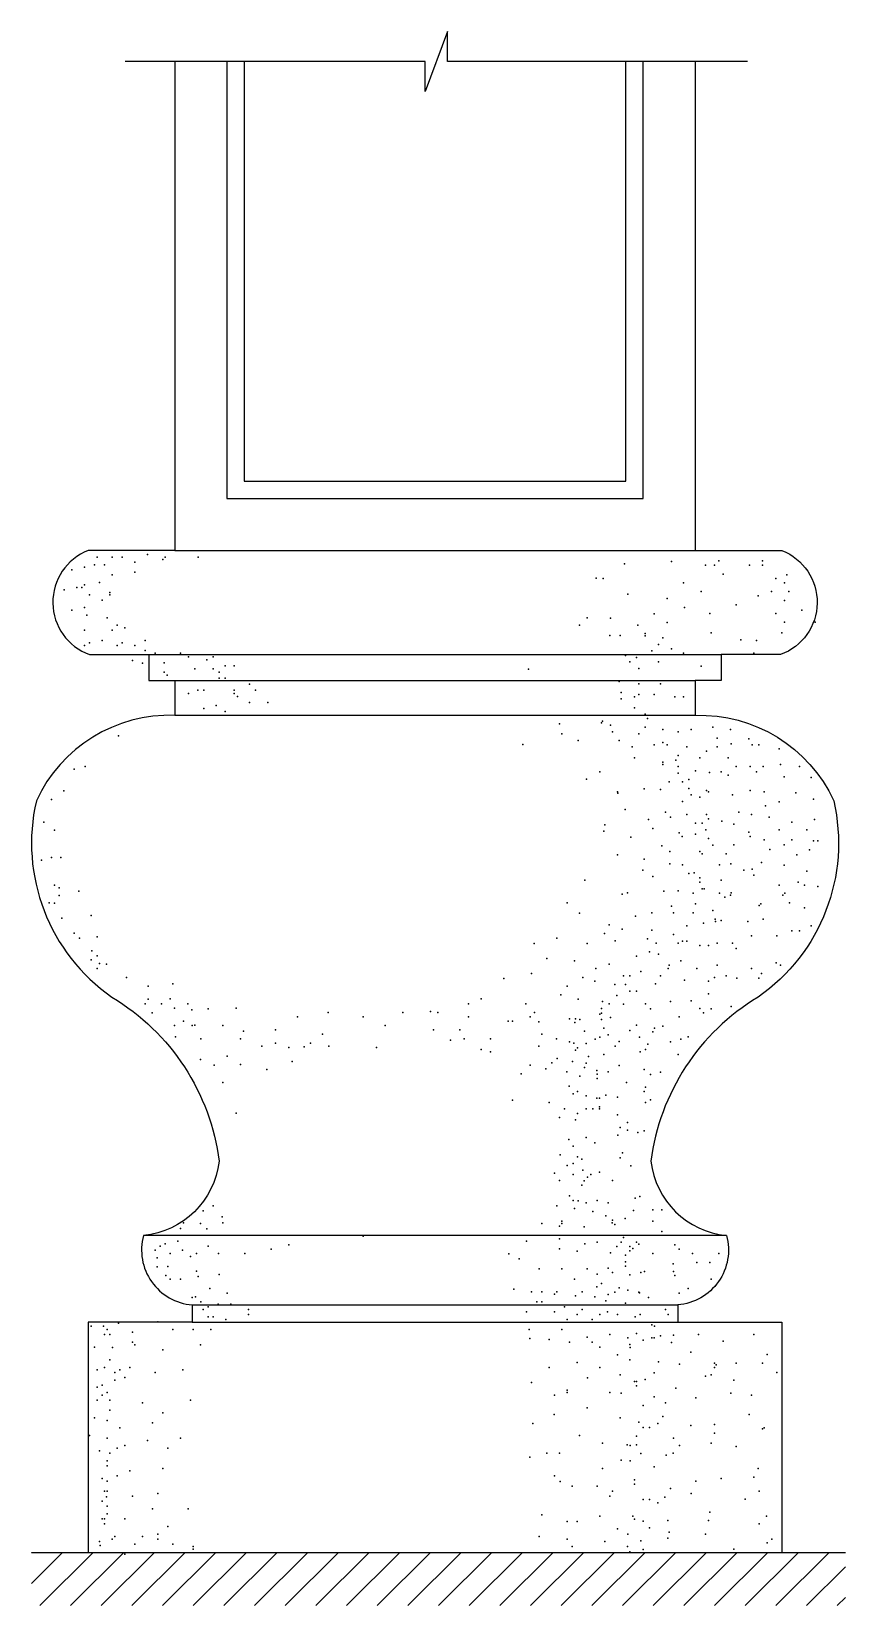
# Model space of a CAD drawing. Extents: x 281 to 750, y 1984 to 2892.
import ezdxf

# ---------------------------------------------------------------- set-up
doc = ezdxf.new("R2010")
doc.units = 0
doc.header["$LTSCALE"] = 100
doc.header["$MEASUREMENT"] = 0
for name, color, linetype in [('2', 2, 'CONTINUOUS'), ('3', 3, 'CONTINUOUS'), ('4', 4, 'CONTINUOUS'), ('7', 7, 'CONTINUOUS')]:
    doc.layers.add(name, color=color, linetype=linetype)

msp = doc.modelspace()

# ---------------------------------------------------------------- hatches: boundary and pattern name
at = {"layer": '3'}
h = msp.add_hatch(dxfattribs=at)
h.set_pattern_fill('ANSI31', color=256, scale=100, style=0)
h.set_pattern_definition([(45, (370.694, -511.788), (-8.838835, 8.838835), [])])
h.paths.add_polyline_path([(749.75, 2014.49), (280.51, 2014.49), (280.51, 1983.87), (749.75, 1983.87)])

# ---------------------------------------------------------------- linework, layer by layer
at = {"layer": '2'}
msp.add_line((280.51, 2014.49), (749.75, 2014.49), dxfattribs=at)
at = {"layer": '3'}
for p, q in [((348.13, 2532.21), (678.13, 2532.21)), ((363.13, 2517.21), (663.13, 2517.21)), ((373.13, 2157.21), (653.13, 2157.21))]:
    msp.add_line(p, q, dxfattribs=at)
for points in [[(693.28, 2874.23), (520.26, 2874.23), (520.26, 2891.52), (507.51, 2856.94), (507.51, 2874.23), (334.48, 2874.23)], [(403.13, 2874.23), (403.13, 2632.21), (623.13, 2632.21), (623.13, 2874.23)]]:
    msp.add_lwpolyline(points, dxfattribs=at)
for p in [(318.3, 2588.42), (327.04, 2588.42), (332.87, 2588.42), (347.43, 2589.88), (356.17, 2586.96), (357.63, 2588.42), (376.56, 2588.42), (303.74, 2581.14), (311.02, 2582.6), (316.84, 2584.05), (322.67, 2584.05), (327.04, 2578.23), (340.15, 2585.51), (340.15, 2579.69), (622.44, 2584.59), (649.42, 2585.86), (669.09, 2583.69), (674.15, 2583.69), (676.68, 2586.22), (679.2, 2578.64), (694.38, 2583.69), (701.97, 2586.22), (701.97, 2583.69), (715.93, 2578.23), (299.37, 2569.5), (306.65, 2570.95), (309.56, 2570.95), (311.02, 2572.41), (319.76, 2573.86), (605.94, 2576.29), (610.13, 2576.07), (656.44, 2573.58), (709.56, 2576.11), (714.62, 2573.58), (313.93, 2566.59), (321.21, 2563.67), (325.58, 2568.04), (325.58, 2566.59), (624.25, 2567), (646.91, 2564.48), (666.56, 2568.53), (666.56, 2568.53), (686.79, 2560.94), (699.44, 2566), (707.03, 2568.53), (714.62, 2563.47), (717.15, 2568.53), (717.15, 2568.53), (303.74, 2557.85), (311.02, 2559.31), (312.47, 2554.94), (324.13, 2553.49), (600.87, 2553.49), (614.19, 2553.16), (639.36, 2555.68), (646.91, 2550.65), (656.97, 2559.45), (671.62, 2555.89), (709.56, 2555.89), (714.62, 2550.83), (724.67, 2557.85), (732.32, 2550.83), (311.02, 2546.21), (327.04, 2546.21), (329.95, 2549.12), (334.32, 2547.66), (596.5, 2549.12), (613.98, 2543.3), (619.8, 2543.3), (630, 2549.12), (634.32, 2544.36), (634.32, 2543.1), (644.39, 2541.84), (672.24, 2544.75), (713.02, 2544.75), (311.02, 2537.47), (313.93, 2538.93), (321.21, 2540.39), (329.95, 2537.47), (332.87, 2538.93), (340.15, 2537.47), (345.97, 2540.39), (345.97, 2534.56), (351.8, 2533.11), (366.37, 2533.11), (638.1, 2534.3), (641.87, 2538.07), (649.42, 2535.56), (656.44, 2533.13), (689.32, 2540.72), (689.32, 2540.72), (696.91, 2533.13), (698.45, 2540.39), (338.69, 2528.74), (344.52, 2527.29), (357.06, 2527.42), (371.1, 2530.93), (374.61, 2523.91), (381.64, 2529.17), (385.15, 2530.93), (385.15, 2523.91), (392.17, 2525.66), (397.44, 2525.66), (567.07, 2523.88), (623, 2531.78), (625.51, 2528.01), (629.29, 2530.53), (630.55, 2524.24), (641.87, 2528.01), (666.56, 2525.55), (357.06, 2522.15), (358.81, 2520.4), (388.66, 2522.15), (388.66, 2518.64), (392.17, 2518.64), (406.22, 2515.14), (619.22, 2516.69), (630.55, 2515.43), (643.13, 2515.43), (371.1, 2509.87), (376.37, 2511.63), (379.88, 2511.63), (397.44, 2511.63), (397.44, 2509.87), (399.2, 2508.12), (409.73, 2511.63), (620.48, 2510.4), (620.48, 2506.63), (628.03, 2507.89), (630.55, 2509.14), (639.36, 2509.14), (651.38, 2507.86), (656.44, 2507.86), (379.88, 2501.1), (386.9, 2502.85), (392.17, 2499.34), (406.22, 2504.61), (416.75, 2504.61), (628.03, 2501.6), (634.32, 2497.83), (584.85, 2492.35), (609.15, 2492.8), (609.61, 2493.81), (614.19, 2491.54), (615.44, 2487.76), (634.32, 2490.28), (635.58, 2495.31), (644.39, 2489.02), (653.2, 2487.76), (660.75, 2489.02), (673.33, 2490.28), (683.4, 2489.02), (330.72, 2485.31), (563.73, 2480.45), (586.3, 2486.53), (595.73, 2482.58), (619.22, 2482.73), (626.77, 2478.96), (630.55, 2486.51), (639.36, 2480.22), (644.39, 2481.48), (646.91, 2480.22), (658.23, 2478.96), (675.85, 2483.99), (675.85, 2478.96), (683.89, 2480.71), (694.08, 2483.62), (695.99, 2480.22), (699.76, 2480.22), (628.03, 2472.67), (644.39, 2470.16), (644.39, 2468.9), (651.94, 2471.42), (653.2, 2473.93), (665.78, 2472.67), (669.56, 2476.45), (682.14, 2472.67), (711.56, 2477.8), (712.35, 2468.9), (305.19, 2466.15), (311.4, 2467.76), (600.5, 2460.41), (608.15, 2464.69), (653.2, 2467.64), (653.2, 2463.87), (659.49, 2460.1), (663.27, 2465.13), (671.35, 2464.25), (678.06, 2464.69), (682.14, 2462.61), (686.8, 2467.61), (694.73, 2467.64), (698.45, 2464.69), (702.28, 2467.64), (714.48, 2461.78), (723.21, 2467.61), (729.97, 2461.35), (299.11, 2453.72), (618.35, 2453.05), (618.5, 2452.24), (633.67, 2454.77), (643.11, 2454.51), (648.16, 2458.84), (655.72, 2458.84), (659.49, 2455.07), (660.75, 2451.29), (669.56, 2453.81), (670.78, 2453.05), (684.66, 2451.29), (694.73, 2453.81), (702.82, 2453.05), (721.16, 2452.55), (292.08, 2448.68), (622.71, 2442.86), (655.72, 2447.52), (665.78, 2450.03), (703.54, 2445), (711.56, 2447.23), (731.22, 2448.78), (287.71, 2435.58), (611.06, 2434.13), (636.2, 2437.07), (646.02, 2441.41), (648.93, 2438.49), (658.23, 2439.97), (663.27, 2434.94), (663.27, 2434.94), (667.04, 2434.94), (669.56, 2439.97), (670.82, 2437.46), (678.37, 2436.2), (685.39, 2434.42), (688.26, 2441.41), (695.54, 2439.95), (705.74, 2438.49), (718.85, 2435.58), (731.95, 2437.04), (293.85, 2430.91), (610.53, 2430.34), (626.08, 2426.96), (638.73, 2432.02), (653.91, 2429.49), (655.55, 2427.4), (663.27, 2428.65), (669.32, 2431.22), (670.82, 2426.14), (694.08, 2429.76), (694.73, 2427.4), (702.82, 2425.39), (711.56, 2431.22), (718.85, 2425.39), (727.45, 2431.17), (731.22, 2424.88), (733.74, 2424.88), (292.08, 2415.2), (297.36, 2415.12), (618.35, 2416.66), (643.79, 2421.91), (648.52, 2418.63), (665.78, 2418.59), (667.04, 2417.34), (673.33, 2422.37), (680.88, 2417.34), (685.35, 2422.48), (706.05, 2419.85), (714.48, 2422.48), (721.76, 2416.66), (729.04, 2419.57), (286.26, 2413.75), (632.91, 2407.93), (633.67, 2414.32), (648.52, 2411.61), (655.72, 2411.05), (659.49, 2406.02), (662.57, 2406.34), (677.11, 2411.05), (683.64, 2411.61), (691.17, 2407.93), (695.99, 2408.53), (701.37, 2412.29), (714.48, 2410.84), (727.45, 2407.27), (293.85, 2399.33), (296.45, 2397.74), (599.41, 2402.1), (638.73, 2404.21), (665.78, 2403.5), (665.78, 2400.99), (667.04, 2397.21), (668.3, 2397.21), (678.06, 2402.1), (697, 2405.02), (711.56, 2399.19), (722.41, 2400.99), (726.13, 2399.19), (733.74, 2398.47), (290.63, 2389), (293.85, 2388.8), (296.45, 2393.37), (307.89, 2395.82), (589.21, 2389), (621.03, 2394.1), (624.17, 2394.83), (645.01, 2395.82), (649.42, 2387.15), (653.2, 2395.96), (662.01, 2394.7), (663.27, 2388.41), (677.11, 2394.7), (680.13, 2392.31), (683.4, 2393.44), (683.89, 2394.83), (699.91, 2387.55), (701.02, 2388.41), (713.61, 2393.44), (714.86, 2394.7), (717.39, 2389), (297.91, 2380.27), (314.92, 2381.78), (596.5, 2383.18), (628.61, 2381.46), (638.1, 2383.38), (650.68, 2383.38), (662.01, 2383.38), (673.33, 2384.64), (674.59, 2379.61), (674.86, 2378.27), (678.06, 2378.82), (693.47, 2378.35), (702.28, 2379.61), (726.13, 2386.09), (305.19, 2371.54), (318.43, 2369.5), (610.91, 2371.35), (613.44, 2376.41), (621.03, 2373.88), (638.1, 2373.32), (650.68, 2370.8), (658.23, 2375.83), (667.87, 2377.36), (695.54, 2370.08), (710.11, 2370.08), (718.85, 2372.99), (723.21, 2372.99), (729.97, 2375.83), (308.11, 2368.63), (315.39, 2361.35), (570.28, 2365.71), (583.39, 2368.63), (600.87, 2365.71), (616.89, 2367.17), (635.58, 2368.29), (636.84, 2360.74), (640.61, 2365.77), (653.2, 2365.77), (655.72, 2367.03), (658.23, 2367.03), (665.78, 2364.51), (670.82, 2364.51), (675.85, 2365.77), (684.66, 2365.77), (686.8, 2362.8), (314.95, 2356.18), (318.3, 2358.44), (318.3, 2351.16), (319.76, 2354.07), (323.7, 2353.7), (577.56, 2356.98), (593.58, 2355.53), (605.85, 2351.13), (613.44, 2353.65), (629.29, 2358.23), (641.87, 2359.48), (647.48, 2351.16), (648.16, 2353.2), (654.76, 2355.53), (664.03, 2351.13), (675.85, 2353.2), (695.54, 2351.16), (709.83, 2354.45), (712.35, 2353.2), (335.19, 2346.07), (362, 2342.43), (552.8, 2345.34), (568.82, 2348.25), (598.26, 2346.07), (605.24, 2343.88), (616.7, 2341.88), (621.74, 2346.91), (623, 2341.88), (625.51, 2346.91), (631.8, 2349.42), (640.19, 2342.43), (643.13, 2346.91), (656.97, 2344.39), (670.78, 2343.88), (674.15, 2346.07), (680.88, 2346.91), (687.18, 2345.65), (699.76, 2345.65), (701.37, 2348.25), (347.84, 2341.01), (347.84, 2333.43), (360.54, 2333.69), (539.69, 2333.69), (585.61, 2335.96), (589.21, 2340.97), (595.73, 2333.43), (617.96, 2335.59), (625.51, 2338.1), (629.29, 2338.1), (670.78, 2336.6), (345.97, 2330.78), (350.03, 2325.63), (355.43, 2330.9), (363.01, 2328.38), (370.6, 2330.9), (372.86, 2327.38), (382.39, 2327.87), (398.43, 2328.38), (451.55, 2325.85), (494.55, 2325.85), (510.56, 2326.41), (514.79, 2325.85), (532.41, 2330.78), (565.38, 2330.9), (570.44, 2325.85), (608.15, 2324.96), (609.15, 2328.04), (609.15, 2325.53), (609.61, 2332.24), (613.44, 2330.9), (621.74, 2330.56), (634.37, 2330.78), (637.28, 2327.87), (648.93, 2332.24), (660.81, 2332.65), (665.78, 2328.04), (667.84, 2325.63), (672.24, 2327.87), (683.89, 2329.33), (363.01, 2318.26), (368.07, 2320.79), (373.13, 2318.26), (374.61, 2318.61), (390.84, 2318.26), (402.71, 2315.1), (421.19, 2315.74), (433.84, 2323.32), (471.78, 2323.32), (484.43, 2318.26), (512.26, 2315.74), (527.43, 2315.74), (532.49, 2323.32), (555.26, 2320.79), (557.79, 2320.79), (567.91, 2323.32), (573.02, 2320.37), (590.58, 2322.12), (593.81, 2320.1), (594.09, 2322.12), (596.57, 2321.75), (599.36, 2315.1), (609.15, 2321.75), (610.41, 2316.72), (614.19, 2323.01), (625.51, 2315.47), (629.21, 2318.61), (638.74, 2314.77), (639.74, 2316.86), (644.39, 2317.98), (653.91, 2323.32), (363.45, 2311.86), (378.19, 2310.68), (400.96, 2310.68), (400.96, 2310.68), (413.24, 2306.33), (421.19, 2308.15), (428.78, 2305.62), (437.74, 2306.04), (441.43, 2308.15), (441.43, 2308.15), (448.36, 2313.35), (451.87, 2306.33), (479.37, 2305.62), (522.1, 2309.84), (529.96, 2310.68), (545.14, 2310.68), (573.02, 2306.33), (574.78, 2313.35), (583.08, 2310.68), (590.67, 2308.95), (593.2, 2308.15), (600.34, 2307.92), (605.38, 2310.43), (608.14, 2311.59), (612.93, 2312.95), (616.92, 2306.33), (619.22, 2309.18), (630.96, 2311.59), (635.82, 2307.49), (648.93, 2308.95), (654.76, 2310.4), (659.13, 2311.86), (378.02, 2298.76), (393.37, 2300.57), (430.8, 2297.55), (539.69, 2304.58), (545.14, 2303.1), (580.44, 2296.72), (583.56, 2299.31), (592.34, 2297.55), (594.05, 2304.15), (595.31, 2305.4), (600.34, 2296.6), (601.6, 2300.37), (610.41, 2301.63), (631.45, 2303.12), (634.48, 2304.57), (653.3, 2301.67), (385.78, 2295.51), (400.95, 2295.8), (416.13, 2292.98), (562.85, 2290.46), (567.91, 2295.51), (577.1, 2293.38), (589.02, 2291.57), (596.57, 2289.05), (599.36, 2294.04), (606.38, 2292.29), (606.64, 2290.31), (606.64, 2287.8), (612.93, 2291.57), (619.22, 2295.34), (633.67, 2292.98), (637.28, 2290.02), (643.11, 2291.48), (390.84, 2285.4), (590.47, 2283.35), (592.79, 2278.99), (595.31, 2280.25), (611.65, 2278.25), (623.56, 2285.4), (633.67, 2280.35), (634.37, 2282.75), (557.79, 2275.29), (578.95, 2273.96), (587.76, 2270.19), (600.34, 2277.74), (600.34, 2270.19), (604.12, 2270.19), (606.38, 2276.5), (607.89, 2276.48), (607.89, 2271.45), (607.89, 2270.19), (618.35, 2276.92), (634.37, 2274.01), (637.28, 2275.47), (398.43, 2267.71), (584.85, 2265.28), (594.05, 2263.9), (595.31, 2267.67), (618.35, 2266.73), (624.17, 2262.37), (590.28, 2252.58), (600.34, 2253.84), (618.5, 2255.07), (619.8, 2259.46), (624.17, 2258), (630, 2256.55), (633.67, 2257.59), (585.24, 2243.78), (592.79, 2248.81), (595.31, 2242.52), (595.31, 2242.52), (605.24, 2250.72), (619.8, 2241.99), (621.26, 2244.9), (581.93, 2233.26), (589.21, 2237.62), (592.79, 2238.75), (597.83, 2241.26), (598.26, 2234.84), (607.89, 2233.72), (626.08, 2237.37), (584.85, 2228.89), (592.79, 2232.46), (597.83, 2226.17), (599.08, 2228.69), (601.11, 2230.88), (602.86, 2232.46), (615.43, 2228.89), (590.67, 2220.16), (592.79, 2217.37), (595.73, 2217.15), (600.34, 2216.11), (606.64, 2217.37), (612.93, 2216.11), (628.54, 2218.7), (631.14, 2219.68), (379.48, 2211.42), (385.3, 2214.33), (390.42, 2208.06), (583.39, 2214.33), (583.39, 2214.33), (586.3, 2205.6), (593.58, 2212.88), (604.12, 2211.08), (611.67, 2208.56), (615.44, 2206.05), (622.71, 2207.06), (627.45, 2211.57), (638.73, 2212.09), (638.74, 2205.6), (643.79, 2212.09), (366.37, 2201.23), (368.07, 2204.51), (378.02, 2204.14), (381.64, 2201.05), (390.84, 2204.51), (471.78, 2196.92), (574.65, 2204.14), (584.85, 2202.69), (586.3, 2204.14), (599.08, 2202.28), (615.16, 2204.56), (616.7, 2203.53), (643.79, 2199.45), (351.79, 2188.76), (354.71, 2191.04), (357.63, 2192.5), (364.91, 2193.96), (367.59, 2188.76), (382.39, 2191.04), (418.66, 2189.34), (428.78, 2191.87), (565.91, 2193.96), (584.85, 2195.41), (584.85, 2189.59), (595.04, 2188.13), (599.41, 2192.5), (606.64, 2193.47), (617.96, 2190.96), (620.48, 2193.47), (621.74, 2195.99), (625.51, 2190.96), (625.51, 2188.44), (627.24, 2189.82), (629.29, 2193.47), (630.55, 2192.22), (651.38, 2191.87), (653.91, 2189.34), (352.9, 2184.29), (352.9, 2179.23), (359.08, 2179.4), (360.49, 2186.81), (372.19, 2185.22), (375.66, 2186.81), (388.31, 2186.81), (403.49, 2186.81), (555.71, 2186.68), (561.54, 2183.77), (612.93, 2178.38), (614.19, 2187.18), (623, 2185.93), (623, 2182.15), (623, 2179.64), (638.73, 2186.81), (650.39, 2180.86), (661.5, 2186.81), (664.03, 2181.76), (671.62, 2181.76), (676.68, 2186.81), (357.96, 2174.17), (360.54, 2172.12), (366.37, 2172.12), (375.66, 2176.7), (376.56, 2173.58), (388.66, 2174.73), (573.19, 2177.94), (586.3, 2177.94), (593.58, 2172.12), (600.87, 2177.94), (606.69, 2175.03), (609.15, 2169.58), (615.44, 2175.87), (625.51, 2174.61), (631.8, 2175.87), (633.93, 2176.46), (650.64, 2176.46), (651.38, 2174.17), (672.24, 2172.12), (373.13, 2161.53), (375.11, 2161.93), (383.25, 2166.59), (393.37, 2164.06), (558.63, 2166.3), (568.82, 2164.84), (574.65, 2164.84), (581.93, 2163.39), (583.39, 2164.84), (594.09, 2162.44), (597.95, 2164.84), (605.24, 2161.93), (606.38, 2167.71), (612.93, 2163.29), (616.7, 2164.55), (619.22, 2167.06), (624.25, 2165.8), (630.55, 2164.55), (630.96, 2164.2), (636.2, 2161.53), (653.91, 2164.06), (658.97, 2166.59), (378.13, 2158.93), (379.48, 2154.65), (382.39, 2156.11), (388.21, 2157.57), (395.5, 2157.57), (405.69, 2154.65), (405.69, 2151.74), (565.91, 2153.2), (571.74, 2159.02), (574.65, 2159.02), (581.93, 2153.2), (587.76, 2156.11), (595.04, 2151.74), (597.95, 2154.65), (597.95, 2154.65), (608.15, 2151.74), (611.67, 2159.52), (612.52, 2153.2), (618.35, 2151.74), (623, 2158.26), (631.45, 2151.74), (646.02, 2154.65), (647.48, 2151.74), (314.92, 2144.9), (321.94, 2144.9), (324.13, 2143.01), (330.72, 2146.65), (353.26, 2147.38), (362, 2143.01), (373.65, 2143.01), (382.39, 2150.29), (383.84, 2143.01), (385.3, 2150.29), (392.58, 2148.83), (567.37, 2143.01), (586.3, 2143.01), (589.21, 2148.83), (603.78, 2148.83), (628.54, 2150.29), (638.1, 2145.68), (639.74, 2144.9), (322.67, 2140.1), (325.58, 2140.1), (338.69, 2141.55), (338.69, 2135.73), (340.15, 2134.28), (378.02, 2134.28), (567.75, 2137.88), (579.02, 2137.19), (590.67, 2135.73), (600.87, 2138.64), (603.78, 2135.73), (613.98, 2140.1), (624.25, 2138.14), (625.51, 2134.36), (629.29, 2140.65), (633.06, 2136.88), (638.1, 2138.14), (639.36, 2138.14), (643.13, 2139.39), (649.42, 2135.62), (650.64, 2139.71), (664.95, 2140.1), (679.2, 2136.26), (697, 2140.1), (316.84, 2132.82), (325.58, 2125.54), (327.21, 2132.61), (356.17, 2131.37), (595.04, 2124.09), (608.15, 2132.82), (618.35, 2128.45), (625.51, 2125.56), (625.7, 2132.61), (641.87, 2124.3), (660.58, 2129.91), (704.5, 2128.67), (318.3, 2119.72), (322.67, 2121.18), (328.5, 2118.27), (331.41, 2119.72), (334.32, 2115.35), (337.24, 2121.18), (351.8, 2118.27), (367.82, 2119.72), (579.02, 2121.18), (601.11, 2115.07), (608.15, 2121.18), (619.8, 2116.81), (639.36, 2118.01), (653.98, 2123.01), (669.09, 2116.03), (672.24, 2116.81), (674.15, 2123.62), (674.15, 2121.09), (675.15, 2122.63), (686.79, 2123.62), (701.97, 2123.62), (710.11, 2118.27), (318.43, 2109.8), (321.21, 2110.99), (324.13, 2106.62), (328.5, 2113.9), (568.82, 2112.44), (589.21, 2108.08), (589.21, 2106.62), (613.98, 2106.62), (620.43, 2106.29), (628.03, 2112.98), (629.29, 2112.98), (629.29, 2110.47), (634.32, 2114.24), (651.94, 2109.21), (683.64, 2106.29), (685.35, 2113.9), (318.3, 2102.25), (321.21, 2105.16), (325.58, 2102.25), (325.58, 2102.25), (344.52, 2100.8), (372.19, 2102.25), (581.93, 2105.16), (600.87, 2097.89), (633.06, 2099.15), (639.36, 2104.18), (646.02, 2100.8), (663.5, 2103.71), (695.54, 2105.16), (316.84, 2092.06), (324.13, 2090.61), (325.58, 2096.43), (350.34, 2089.15), (356.17, 2094.98), (569.51, 2088.75), (581.8, 2094.01), (619.8, 2092.06), (630.58, 2089.6), (641.5, 2088.75), (644.39, 2092.86), (660.58, 2087.7), (674.15, 2088.23), (694.17, 2094.01), (313.93, 2081.88), (324.13, 2080.42), (331.41, 2086.24), (347.43, 2078.96), (366.37, 2080.42), (596.5, 2081.88), (629.29, 2081.54), (633.06, 2086.57), (636.84, 2086.57), (650.68, 2080.28), (674.15, 2083.17), (701.97, 2085.7), (702.82, 2086.24), (319.76, 2073.14), (325.58, 2071.69), (329.95, 2074.6), (334.32, 2076.05), (359.08, 2074.6), (567.75, 2069.44), (577.56, 2071.69), (584.85, 2071.69), (609.61, 2077.51), (623.94, 2076.46), (625.63, 2076.05), (629.29, 2076.51), (631.8, 2071.48), (646.32, 2070.53), (650.39, 2071.69), (653.98, 2076.24), (672.24, 2077.51), (686.79, 2075.59), (324.13, 2067.32), (324.13, 2064.41), (337.24, 2061.5), (356.17, 2062.95), (609.61, 2062.95), (620.48, 2067.71), (625.63, 2067.32), (639.36, 2063.93), (699.44, 2062.95), (321.21, 2057.13), (324.13, 2055.67), (329.95, 2058.59), (581.93, 2058.59), (585.31, 2055.41), (592.13, 2052.76), (606.69, 2052.76), (628.03, 2056.39), (628.03, 2053.87), (648.93, 2051.31), (663.5, 2055.67), (678.06, 2057.13), (696.91, 2057.89), (321.21, 2044.03), (322.67, 2049.85), (323.7, 2046.63), (324.13, 2049.85), (338.69, 2046.94), (353.26, 2048.4), (613.98, 2046.94), (615.43, 2049.85), (633.06, 2045.07), (636.84, 2045.07), (641.5, 2043.12), (645.65, 2046.33), (660.81, 2048.39), (691.85, 2045.25), (699.91, 2049.85), (321.21, 2033.84), (322.67, 2033.84), (324.13, 2041.12), (324.13, 2036.75), (334.32, 2033.84), (350.34, 2039.66), (370.74, 2039.66), (574.78, 2036.11), (608.15, 2035.3), (627.08, 2035.3), (628.03, 2033.75), (671.62, 2037.67), (704.28, 2035.3), (322.67, 2030.93), (353.26, 2025.11), (359.08, 2029.47), (589.21, 2032.39), (595.04, 2032.39), (618.35, 2028.02), (624.25, 2024.95), (633.06, 2032.49), (636.84, 2028.72), (647.3, 2032.81), (648.16, 2026.2), (669.09, 2025.03), (670.7, 2032.81), (699.91, 2030.93), (319.76, 2020.74), (320.18, 2018.56), (327.04, 2022.2), (328.5, 2023.65), (340.15, 2019.29), (344.52, 2023.65), (353.26, 2022.2), (362, 2019.29), (373.65, 2017.83), (373.65, 2016.37), (573.19, 2023.65), (589.21, 2022.2), (592.13, 2017.83), (611.06, 2020.74), (624.17, 2017.83), (631.8, 2021.17), (633.06, 2016.14), (647.3, 2022.79), (685.35, 2016.37), (704.5, 2019.97), (707.19, 2022.2), (334.32, 2013.46), (625.51, 2014.89)]:
    msp.add_point(p, dxfattribs=at)
at = {"layer": '4'}
for points in [[(363.13, 2874.23), (363.13, 2592.21), (313.13, 2592.21, 0.690028), (313.94, 2532.21), (348.13, 2532.21), (348.13, 2517.21), (363.13, 2517.21), (363.13, 2497.21, 0.300858), (283.31, 2447.93, 0.30598), (326.86, 2334.69, -0.229699), (388.69, 2240.03, -0.352309), (345.07, 2197.21, 0.468612), (373.13, 2157.21), (373.13, 2147.21), (313.13, 2147.21), (313.13, 2014.49), (713.13, 2014.49)], [(663.13, 2874.23), (663.13, 2592.21), (713.13, 2592.21, -0.690028), (712.31, 2532.21), (678.13, 2532.21), (678.13, 2517.21), (663.13, 2517.21), (663.13, 2497.21, -0.300858), (742.95, 2447.93, -0.30598), (699.39, 2334.69, 0.229699), (637.56, 2240.03, 0.352309), (681.19, 2197.21, -0.468612), (653.13, 2157.21), (653.13, 2147.21), (713.13, 2147.21), (713.13, 2014.49)]]:
    msp.add_lwpolyline(points, format="xyb", dxfattribs=at)
at = {"layer": '7'}
for p, q in [((363.13, 2592.21), (663.13, 2592.21)), ((363.13, 2497.21), (663.13, 2497.21)), ((681.19, 2197.21), (345.07, 2197.21)), ((373.13, 2147.21), (653.13, 2147.21))]:
    msp.add_line(p, q, dxfattribs=at)
msp.add_lwpolyline([(393.13, 2874.23), (393.13, 2622.21), (633.13, 2622.21), (633.13, 2874.23)], dxfattribs=at)

doc.saveas('drawing.dxf')
